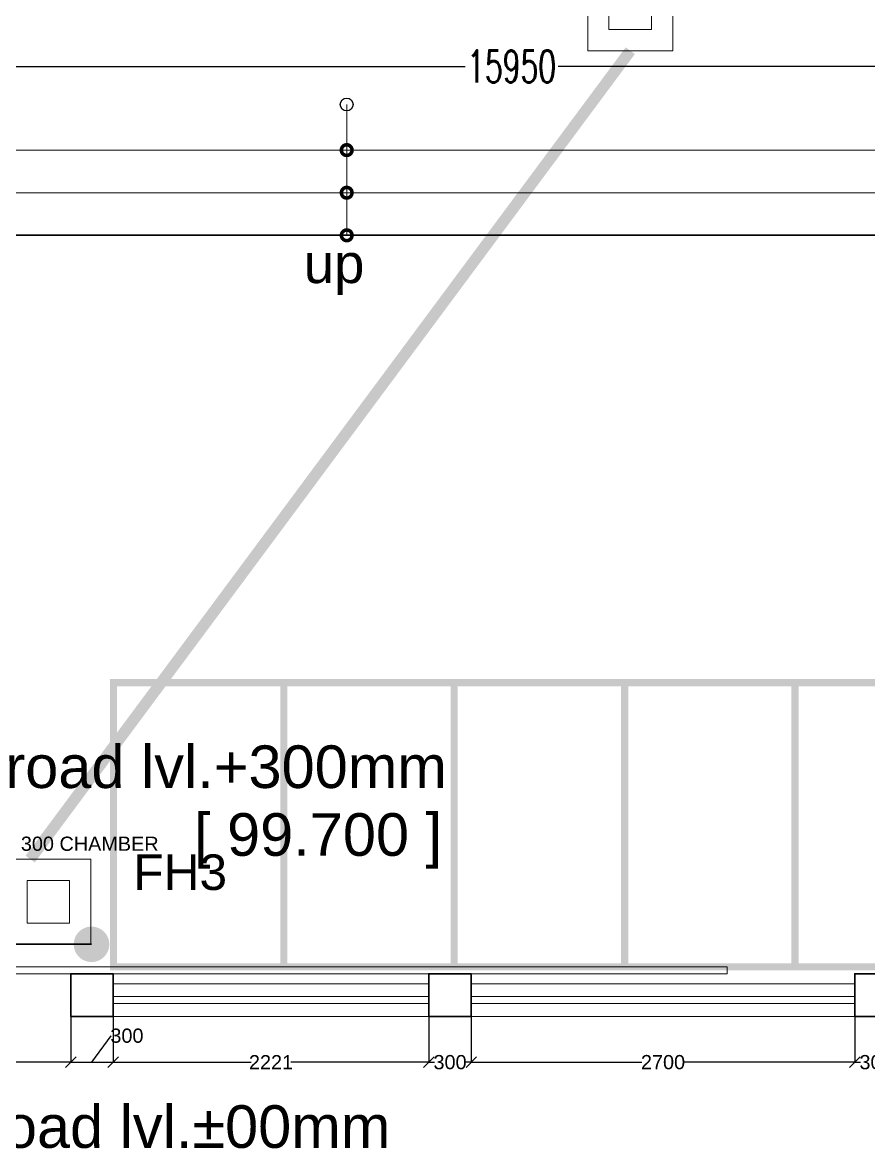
# Model space of a CAD drawing. Header units: inches. Extents: x 148614 to 294443, y 4730 to 138360.
# Drawn here: x 208298 to 214256, y 92254 to 100182 of the extents above; entities that cross this region are included whole.
import ezdxf

# ---------------------------------------------------------------- set-up
doc = ezdxf.new("R2010")
doc.units = ezdxf.units.IN
doc.header["$MEASUREMENT"] = 0
doc.layers.get('DEFPOINTS').update_dxf_attribs({"color": 40, "lineweight": 15})
for name, color, linetype, lineweight in [('00_after bu', 7, 'Continuous', 13), ('AR_CAR', 252, 'Continuous', 13), ('Column', 32, 'Continuous', 30), ('fabr ele', 235, 'Continuous', 15), ('Finishes_Awning', 106, 'Continuous', 30), ('HYDRANT', 1, 'Continuous', 0), ('Lvl.', 34, 'Continuous', 13), ('MEP INPUTS', 7, 'Continuous', 15), ('wall ele', 7, 'Continuous', 15)]:
    doc.layers.add(name, color=color, linetype=linetype, lineweight=lineweight)
doc.layers.add('DIM', color=7, linetype='Continuous')
doc.layers.add('DIM 02 DMART', color=8, linetype='Continuous')
doc.styles.add('ARIAL', font='arial.ttf')
doc.styles.add('Bibek-RS', font='simplex.shx', dxfattribs={"width": 0.9})
doc.styles.add('dim center', font='arial.ttf', dxfattribs={"height": 250})
doc.styles.add('dim detail', font='simplex.shx', dxfattribs={"width": 0.65})
doc.styles.add('Romans', font='simplex.shx')
doc.styles.add('ROMANT', font='arial.ttf')
doc.styles.add('room text', font='arial.ttf', dxfattribs={"height": 150})
doc.dimstyles.new('dim inside', dxfattribs={"dimtxt": 225, "dimasz": 180, "dimexe": 0, "dimexo": 0, "dimgap": 10, "dimtad": 0, "dimdec": 0, "dimzin": 0, "dimdsep": 46, "dimtxsty": 'dim detail', "dimblk": 'SMALL', "dimcen": 0.09, "dimse1": 1, "dimse2": 1, "dimclrd": 256, "dimclrt": 256, "dimadec": 0, "dimazin": 0, "dimtfac": 1, "dimtdec": 0, "dimtofl": 0, "dimtmove": 1, "dimatfit": 3, "dimldrblk": 'SMALL', "dimfxl": 1, "dimtolj": 1, "dimtzin": 0, "dimlwd": -1, "dimarcsym": 2})
doc.dimstyles.new('Dmart', dxfattribs={"dimtxt": 100, "dimasz": 75, "dimexe": 0.0625, "dimexo": 0.0625, "dimgap": 0.09, "dimtad": 0, "dimdec": 0, "dimzin": 0, "dimdsep": 46, "dimtxsty": 'ARIAL', "dimblk": 'OBLIQUE', "dimcen": 0.09, "dimclrt": 252, "dimadec": 0, "dimazin": 0, "dimtfac": 1, "dimtdec": 0, "dimtofl": 0, "dimtmove": 1, "dimatfit": 3, "dimldrblk": 'OBLIQUE', "dimfxl": 1, "dimtolj": 1, "dimtzin": 0, "dimarcsym": 0})
doc.dimstyles.new('PHE -2', dxfattribs={"dimtxt": 200, "dimasz": 250, "dimexe": 150, "dimexo": 75, "dimgap": 50, "dimtad": 1, "dimdec": 0, "dimzin": 0, "dimdsep": 46, "dimtxsty": 'Bibek-RS', "dimblk": 'OBLIQUE', "dimcen": 0.09, "dimdle": 150, "dimclrd": 256, "dimclre": 256, "dimclrt": 256, "dimadec": 0, "dimazin": 0, "dimtfac": 1, "dimtdec": 0, "dimtofl": 0, "dimtmove": 0, "dimatfit": 3, "dimldrblk": 'OBLIQUE', "dimfxl": 1, "dimtolj": 1, "dimtzin": 0, "dimarcsym": 0})

# ---------------------------------------------------------------- blocks, each defined once
blk = doc.blocks.new('DOT')
at = {"layer": 'DIM', "color": 0, "linetype": 'ByBlock'}
blk.add_line((-0.5, 0), (-1, 0), dxfattribs=at)
at = {"layer": 'DIM', "color": 0, "linetype": 'ByBlock', "const_width": 0.5}
blk.add_lwpolyline([(-0.25, 0, 1), (0.25, 0, 1)], format="xyb", close=True, dxfattribs=at)
blk = doc.blocks.new('_Oblique')
at = {"color": 0, "linetype": 'ByBlock', "lineweight": -2}
blk.add_line((-0.5, -0.5), (0.5, 0.5), dxfattribs=at)
blk = doc.blocks.new('*D250')
at = {"layer": 'DEFPOINTS', "color": 0}
for p in [(202637.6, 93175.4), (208637.6, 93183.5), (208637.6, 92861.1)]:
    blk.add_point(p, dxfattribs=at)
at = {"layer": 'DIM 02 DMART', "color": 0, "lineweight": -2}
for p, q in [((202637.6, 93175.3), (202637.6, 92861)), ((208637.6, 93183.4), (208637.6, 92861)), ((202637.6, 92861.1), (205488.1, 92861.1)), ((208637.6, 92861.1), (205787.2, 92861.1))]:
    blk.add_line(p, q, dxfattribs=at)
at = {"layer": 'DIM 02 DMART', "color": 0, "lineweight": -2, "xscale": 75, "yscale": 75, "zscale": 75, "rotation": 180}
blk.add_blockref('_Oblique', (202637.6, 92861.1), dxfattribs=at)
at = {"layer": 'DIM 02 DMART', "color": 0, "lineweight": -2, "xscale": 75, "yscale": 75, "zscale": 75}
blk.add_blockref('_Oblique', (208637.6, 92861.1), dxfattribs=at)
at = {"layer": 'DIM 02 DMART', "color": 252, "insert": (205637.6, 92861.1), "char_height": 100, "attachment_point": 5, "style": 'ARIAL'}
blk.add_mtext('\\A1;6000', dxfattribs=at)
blk = doc.blocks.new('*D251')
at = {"layer": 'DEFPOINTS', "color": 0}
for p in [(208937.6, 93183.5), (211159, 93183.5), (211159, 92861.1)]:
    blk.add_point(p, dxfattribs=at)
at = {"layer": 'DIM 02 DMART', "color": 0, "lineweight": -2}
for p, q in [((208937.6, 93183.4), (208937.6, 92861)), ((211159, 93183.4), (211159, 92861)), ((208937.6, 92861.1), (209907.7, 92861.1)), ((211159, 92861.1), (210188.9, 92861.1))]:
    blk.add_line(p, q, dxfattribs=at)
at = {"layer": 'DIM 02 DMART', "color": 0, "lineweight": -2, "xscale": 75, "yscale": 75, "zscale": 75, "rotation": 180}
blk.add_blockref('_Oblique', (208937.6, 92861.1), dxfattribs=at)
at = {"layer": 'DIM 02 DMART', "color": 0, "lineweight": -2, "xscale": 75, "yscale": 75, "zscale": 75}
blk.add_blockref('_Oblique', (211159, 92861.1), dxfattribs=at)
at = {"layer": 'DIM 02 DMART', "color": 252, "insert": (210048.3, 92861.1), "char_height": 100, "attachment_point": 5, "style": 'ARIAL'}
blk.add_mtext('\\A1;2221', dxfattribs=at)
blk = doc.blocks.new('*D252')
at = {"layer": 'DEFPOINTS', "color": 0}
for p in [(211159, 93183.5), (211459, 93183.5), (211459, 92861.1)]:
    blk.add_point(p, dxfattribs=at)
at = {"layer": 'DIM 02 DMART', "color": 0, "lineweight": -2}
for p, q in [((211159, 93183.4), (211159, 92861)), ((211459, 93183.4), (211459, 92861)), ((211159, 92861.1), (211198.6, 92861.1)), ((211459, 92861.1), (211419.3, 92861.1))]:
    blk.add_line(p, q, dxfattribs=at)
at = {"layer": 'DIM 02 DMART', "color": 0, "lineweight": -2, "xscale": 75, "yscale": 75, "zscale": 75, "rotation": 180}
blk.add_blockref('_Oblique', (211159, 92861.1), dxfattribs=at)
at = {"layer": 'DIM 02 DMART', "color": 0, "lineweight": -2, "xscale": 75, "yscale": 75, "zscale": 75}
blk.add_blockref('_Oblique', (211459, 92861.1), dxfattribs=at)
at = {"layer": 'DIM 02 DMART', "color": 252, "insert": (211309, 92861.1), "char_height": 100, "attachment_point": 5, "style": 'ARIAL'}
blk.add_mtext('\\A1;300', dxfattribs=at)
blk = doc.blocks.new('*D253')
at = {"layer": 'DEFPOINTS', "color": 0}
for p in [(211459, 93183.5), (214159, 93183.5), (214159, 92861.1)]:
    blk.add_point(p, dxfattribs=at)
at = {"layer": 'DIM 02 DMART', "color": 0, "lineweight": -2}
for p, q in [((211459, 93183.4), (211459, 92861)), ((214159, 93183.4), (214159, 92861)), ((211459, 92861.1), (212658.9, 92861.1)), ((214159, 92861.1), (212959.1, 92861.1))]:
    blk.add_line(p, q, dxfattribs=at)
at = {"layer": 'DIM 02 DMART', "color": 0, "lineweight": -2, "xscale": 75, "yscale": 75, "zscale": 75, "rotation": 180}
blk.add_blockref('_Oblique', (211459, 92861.1), dxfattribs=at)
at = {"layer": 'DIM 02 DMART', "color": 0, "lineweight": -2, "xscale": 75, "yscale": 75, "zscale": 75}
blk.add_blockref('_Oblique', (214159, 92861.1), dxfattribs=at)
at = {"layer": 'DIM 02 DMART', "color": 252, "insert": (212809, 92861.1), "char_height": 100, "attachment_point": 5, "style": 'ARIAL'}
blk.add_mtext('\\A1;2700', dxfattribs=at)
blk = doc.blocks.new('*D254')
at = {"layer": 'DEFPOINTS', "color": 0}
for p in [(214159, 93183.5), (214459, 93183.5), (214459, 92861.1)]:
    blk.add_point(p, dxfattribs=at)
at = {"layer": 'DIM 02 DMART', "color": 0, "lineweight": -2}
for p, q in [((214159, 93183.4), (214159, 92861)), ((214459, 93183.4), (214459, 92861)), ((214159, 92861.1), (214198.6, 92861.1)), ((214459, 92861.1), (214419.3, 92861.1))]:
    blk.add_line(p, q, dxfattribs=at)
at = {"layer": 'DIM 02 DMART', "color": 0, "lineweight": -2, "xscale": 75, "yscale": 75, "zscale": 75, "rotation": 180}
blk.add_blockref('_Oblique', (214159, 92861.1), dxfattribs=at)
at = {"layer": 'DIM 02 DMART', "color": 0, "lineweight": -2, "xscale": 75, "yscale": 75, "zscale": 75}
blk.add_blockref('_Oblique', (214459, 92861.1), dxfattribs=at)
at = {"layer": 'DIM 02 DMART', "color": 252, "insert": (214309, 92861.1), "char_height": 100, "attachment_point": 5, "style": 'ARIAL'}
blk.add_mtext('\\A1;300', dxfattribs=at)
blk = doc.blocks.new('*D275')
at = {"layer": 'DEFPOINTS', "color": 0}
for p in [(208637.6, 93183.5), (208937.6, 93183.5), (208937.6, 92861.1)]:
    blk.add_point(p, dxfattribs=at)
at = {"layer": 'DIM 02 DMART', "color": 0, "lineweight": -2}
for p, q in [((208637.6, 93183.4), (208637.6, 92861)), ((208937.6, 93183.4), (208937.6, 92861)), ((208787.6, 92861.1), (208923.1, 93047.4)), ((208923.1, 93047.4), (208923.3, 93047.4)), ((208637.6, 92861.1), (208937.6, 92861.1))]:
    blk.add_line(p, q, dxfattribs=at)
at = {"layer": 'DIM 02 DMART', "color": 0, "lineweight": -2, "xscale": 75, "yscale": 75, "zscale": 75, "rotation": 180}
blk.add_blockref('_Oblique', (208637.6, 92861.1), dxfattribs=at)
at = {"layer": 'DIM 02 DMART', "color": 0, "lineweight": -2, "xscale": 75, "yscale": 75, "zscale": 75}
blk.add_blockref('_Oblique', (208937.6, 92861.1), dxfattribs=at)
at = {"layer": 'DIM 02 DMART', "color": 252, "insert": (209033.7, 93047.4), "char_height": 100, "attachment_point": 5, "style": 'ARIAL'}
blk.add_mtext('\\A1;300', dxfattribs=at)
blk = doc.blocks.new('A$C3D6316D4')
at = {"layer": 'MEP INPUTS', "color": 3, "lineweight": 9, "ltscale": 1000}
for points in [[(330.7, 600), (930.7, 600), (930.7, 0), (330.7, 0)], [(480.7, 450), (780.7, 450), (780.7, 150), (480.7, 150)]]:
    blk.add_lwpolyline(points, close=True, dxfattribs=at)
at = {"layer": 'MEP INPUTS', "color": 3, "lineweight": 9, "ltscale": 1000, "insert": (33.3, 758.4), "char_height": 100, "attachment_point": 1, "style": 'dim center'}
blk.add_mtext_dynamic_manual_height_columns('300 X 300 CHAMBER', width=3764.688, gutter_width=1250, heights=[0], dxfattribs=at)
blk = doc.blocks.new('*D308')
for p, q in [((203767.6, 99873.1), (211415.8, 99873.1)), ((219717.7, 99873.1), (212069.5, 99873.1))]:
    blk.add_line(p, q)
at = {"layer": 'DEFPOINTS', "color": 0}
for p in [(219717.7, 99873.1), (203767.6, 99283.5), (219717.7, 99283.5)]:
    blk.add_point(p, dxfattribs=at)
at = {"xscale": 180, "yscale": 180, "zscale": 180, "rotation": 180}
blk.add_blockref('_Oblique', (203767.6, 99873.1), dxfattribs=at)
at = {"xscale": 180, "yscale": 180, "zscale": 180}
blk.add_blockref('_Oblique', (219717.7, 99873.1), dxfattribs=at)
at = {"insert": (211742.7, 99873.1), "char_height": 225, "attachment_point": 5, "style": 'dim detail'}
blk.add_mtext('\\A1;15950', dxfattribs=at)
blk = doc.blocks.new('adsasda')
at = {"layer": '00_after bu', "lineweight": 5}
for p, q in [((2295911, -2972336.6), (2311861.1, -2972336.6)), ((2311861.1, -2972636.6), (2295911, -2972636.6)), ((2311861.1, -2972936.6), (2295911, -2972936.6))]:
    blk.add_line(p, q, dxfattribs=at)
at = {"layer": '00_after bu', "const_width": 25}
for points in [[(2302687.3, -2972336.6, 1), (2302762.3, -2972336.6, 1)], [(2302687.3, -2972636.6, 1), (2302762.3, -2972636.6, 1)], [(2302687.3, -2972936.6, 1), (2302762.3, -2972936.6, 1)]]:
    blk.add_lwpolyline(points, format="xyb", close=True, dxfattribs=at)
at = {"layer": '00_after bu', "insert": (2302422.3, -2973355.7), "char_height": 275, "width": 19110.875, "attachment_point": 7, "style": 'room text'}
blk.add_mtext('up', dxfattribs=at)
at = {"layer": '00_after bu', "color": 5}
blk.add_leader([(2302724.8, -2972015.4), (2302724.8, -2972936.6)], dimstyle='dim inside', override={"dimgap": 10, "dimtad": 0, "dimfxl": 0.5, "dimfxlon": 1}, dxfattribs=at)
blk = doc.blocks.new('A$C67F9122A')
at = {"lineweight": 5}
blk.add_leader([(6446.7, -8492.3, 1000), (-6000, -8492.3, 1000)], dimstyle='PHE -2', override={"dimtxsty": 'Romans', "dimldrblk": 'DOT'}, dxfattribs=at)

msp = doc.modelspace()

# ---------------------------------------------------------------- linework, layer by layer
at = {"layer": 'AR_CAR', "lineweight": 5, "const_width": 50}
for points in [[(208938.6, 95533.5), (210138.6, 95533.5), (210138.6, 93533.5), (208938.6, 93533.5)], [(210138.6, 95533.5), (211338.6, 95533.5), (211338.6, 93533.5), (210138.6, 93533.5)], [(211338.6, 95533.5), (212538.6, 95533.5), (212538.6, 93533.5), (211338.6, 93533.5)], [(212538.6, 95533.5), (213738.6, 95533.5), (213738.6, 93533.5), (212538.6, 93533.5)], [(213738.6, 95533.5), (214938.6, 95533.5), (214938.6, 93533.5), (213738.6, 93533.5)]]:
    msp.add_lwpolyline(points, close=True, dxfattribs=at)
at = {"layer": 'Column', "ltscale": 20}
for points in [[(208937.6, 93483.5), (208637.6, 93483.5), (208637.6, 93183.5), (208937.6, 93183.5)], [(211459, 93483.5), (211159, 93483.5), (211159, 93183.5), (211459, 93183.5)], [(214459, 93483.5), (214159, 93483.5), (214159, 93183.5), (214459, 93183.5)]]:
    msp.add_lwpolyline(points, close=True, dxfattribs=at)
at = {"layer": 'fabr ele'}
msp.add_lwpolyline([(213261, 93533.5), (206261, 93533.5), (206261, 93483.5), (213261, 93483.5)], close=True, dxfattribs=at)
for points in [[(211159, 93323.5), (208937.6, 93323.5)], [(214159, 93323.5), (211459, 93323.5)], [(208937.6, 93273.5), (211159, 93273.5)], [(211459, 93273.5), (214159, 93273.5)]]:
    msp.add_lwpolyline(points, dxfattribs=at)
at = {"layer": 'Finishes_Awning'}
msp.add_line((202037.6, 98683.5), (239409.7, 98683.5), dxfattribs=at)
at = {"layer": 'MEP INPUTS', "color": 4, "lineweight": 9, "ltscale": 1000, "const_width": 80, "elevation": -1000}
msp.add_lwpolyline([(212578.4, 99983.5), (208352.4, 94291.2)], dxfattribs=at)
at = {"layer": 'wall ele'}
for p, q in [((211159, 93413.5), (208937.6, 93413.5)), ((214159, 93413.5), (211459, 93413.5)), ((223159, 93183.5), (208937.6, 93183.5))]:
    msp.add_line(p, q, dxfattribs=at)

# ---------------------------------------------------------------- block references
at = {"layer": 'DIM 02 DMART'}
msp.add_blockref('adsasda', (-2092143.4, 3071620.1), dxfattribs=at)
at = {"layer": 'MEP INPUTS', "color": 3, "lineweight": 9, "ltscale": 1000}
for p in [(211947.7, 99983.5, -1000), (207849.6, 93691.2)]:
    msp.add_blockref('A$C3D6316D4', p, dxfattribs=at)
at = {"layer": 'wall ele', "lineweight": 30}
msp.add_blockref('A$C67F9122A', (202337.6, 102183.5), dxfattribs=at)

# ---------------------------------------------------------------- texts
at = {"layer": 'HYDRANT', "color": 7, "lineweight": 0, "style": 'ROMANT'}
msp.add_text('FH3', height=250, dxfattribs=at).set_placement((209079.3, 94074.1, 1000))
at = {"layer": 'Lvl.', "char_height": 300, "width": 4174.614, "attachment_point": 1, "style": 'ARIAL'}
for s, insert in [(' road lvl.+300mm', (208061.3, 95091.8)), (' road lvl.%%P00mm', (207911.1, 92558))]:
    msp.add_mtext(s, dxfattribs=dict(at, insert=insert))
at = {"layer": 'Lvl.', "color": 6, "insert": (209505.9, 94614.5), "char_height": 300, "width": 2814.375, "attachment_point": 1, "style": 'ARIAL'}
msp.add_mtext('[ 99.700 ]', dxfattribs=at)

# ---------------------------------------------------------------- dimensions: what is measured, and where the dimension line sits
dim = msp.add_linear_dim(base=(219717.7, 99873.1), p1=(203767.6, 99283.5), p2=(219717.7, 99283.5), dimstyle='dim inside', override={"dimblk1": 'Oblique', "dimblk2": 'Oblique', "dimsah": 1, "dimfxl": 0.05, "dimfxlon": 1})
dim.commit()
dim.dimension.update_dxf_attribs({"geometry": '*D308', "text_midpoint": (211742.7, 99873.1)})
at = {"layer": 'DIM 02 DMART'}
for base, p1, p2, picture, middle in [((208637.6, 92861.1), (202637.6, 93175.4), (208637.6, 93183.5), '*D250', (205637.6, 92861.1)), ((211159, 92861.1), (208937.6, 93183.5), (211159, 93183.5), '*D251', (210048.3, 92861.1)), ((211459, 92861.1), (211159, 93183.5), (211459, 93183.5), '*D252', (211309, 92861.1)), ((214159, 92861.1), (211459, 93183.5), (214159, 93183.5), '*D253', (212809, 92861.1)), ((214459, 92861.1), (214159, 93183.5), (214459, 93183.5), '*D254', (214309, 92861.1))]:
    dim = msp.add_linear_dim(base=base, p1=p1, p2=p2, dimstyle='Dmart', dxfattribs=at)
    dim.commit()
    dim.dimension.update_dxf_attribs({"geometry": picture, "text_midpoint": middle})
dim = msp.add_linear_dim(base=(208937.6, 92861.1), p1=(208637.6, 93183.5), p2=(208937.6, 93183.5), dimstyle='Dmart', dxfattribs=at)
dim.commit()
dim.dimension.update_dxf_attribs({"geometry": '*D275', "text_midpoint": (208923.4, 93047.4), "dimtype": 160})

doc.saveas('drawing.dxf')
